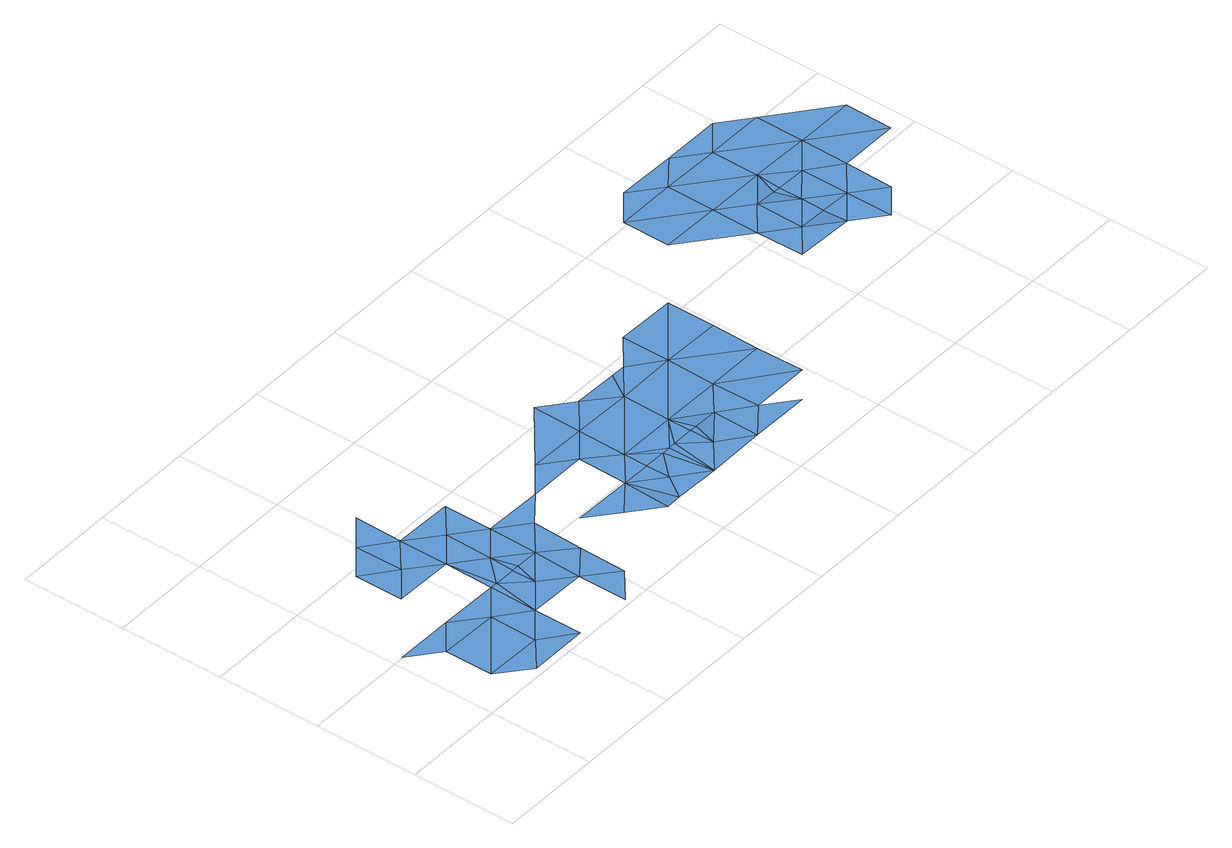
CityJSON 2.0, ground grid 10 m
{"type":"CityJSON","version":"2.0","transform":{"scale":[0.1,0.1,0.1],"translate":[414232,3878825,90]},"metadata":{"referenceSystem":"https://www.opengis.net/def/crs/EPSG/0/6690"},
"CityObjects":{
"waterbody1":{"type":"WaterBody","attributes":{"name":"吉井川水系加茂川・広戸川流域洪水浸水想定区域図（中小河川含む）（計画規模）","class":"1140","function":"1","RiverFloodingRiskAttribute.description":"1","RiverFloodingRiskAttribute.rank":"1","RiverFloodingRiskAttribute.adminType":"2","RiverFloodingRiskAttribute.scale":"1"},"geometry":[{"type":"MultiSurface","lod":"1","boundaries":[[[0,1,2]],[[2,1,3]],[[2,3,4]],[[5,2,4]],[[6,5,4]],[[6,7,5]],[[7,8,5]],[[7,9,8]],[[5,0,2]],[[8,0,5]],[[10,11,12]],[[11,13,12]],[[14,6,4]],[[15,14,4]],[[15,4,16]],[[16,17,18]],[[19,20,21]],[[20,22,21]],[[22,20,23]],[[23,20,24]],[[23,24,25]],[[26,27,28]],[[28,27,29]],[[27,30,29]],[[27,31,30]],[[31,32,30]],[[32,33,34]],[[35,33,32]],[[31,35,32]],[[35,31,27]],[[36,35,27]],[[26,36,27]],[[37,36,26]],[[37,38,36]],[[39,38,37]],[[40,39,37]],[[41,40,37]],[[40,42,39]],[[43,44,45]],[[45,44,46]],[[45,46,47]],[[38,45,47]],[[33,38,47]],[[48,38,33]],[[49,38,48]],[[49,48,35]],[[33,47,34]],[[47,50,34]],[[43,45,39]],[[42,43,39]],[[39,45,38]],[[38,49,36]],[[36,49,35]],[[48,33,35]],[[32,34,51]],[[52,53,54]],[[53,55,54]],[[55,56,54]],[[56,57,54]],[[56,58,57]],[[59,10,60]],[[60,61,62]],[[60,63,61]],[[12,63,60]],[[61,63,64]],[[61,64,65]],[[64,66,65]],[[65,66,67]],[[64,68,66]],[[66,16,69]],[[66,15,16]],[[68,15,66]],[[68,70,15]],[[14,70,64]],[[70,68,64]],[[63,14,64]],[[63,6,14]],[[62,61,65]],[[71,72,73]],[[72,74,73]],[[74,19,73]],[[71,73,57]],[[73,21,57]],[[57,21,75]],[[21,76,75]],[[76,21,77]],[[76,77,25]],[[78,76,25]],[[79,78,25]],[[80,78,79]],[[81,80,79]],[[82,81,79]],[[82,79,83]],[[84,82,83]],[[85,82,84]],[[85,84,86]],[[87,85,86]],[[54,85,87]],[[54,75,85]],[[75,82,85]],[[75,81,82]],[[80,81,75]],[[78,80,75]],[[76,78,75]],[[58,71,57]],[[57,75,54]],[[52,54,87]],[[30,32,51]],[[88,37,26]],[[41,37,88]],[[84,83,89]],[[79,25,83]],[[77,23,25]],[[20,90,24]],[[20,91,90]],[[77,22,23]],[[21,22,77]],[[73,19,21]],[[74,92,19]],[[65,67,92]],[[67,66,69]],[[93,91,20]],[[16,18,69]],[[70,14,15]],[[12,13,63]],[[10,12,60]],[[47,46,50]]]}]}
},
"vertices":[
[38,31,2],[66,7,2],[94,30,2],[123,7,2],[123,53,2],[95,76,2],[124,99,2],[67,100,2],[38,77,2],[10,100,2],[96,215,3],[67,192,3],[96,169,3],[67,146,3],[131,99,2],[152,76,2],[180,53,1],[180,6,1],[208,29,1],[295,144,3],[295,97,2],[323,120,2],[323,97,2],[323,74,2],[308,52,2],[352,51,2],[723,209,3],[695,186,2],[723,163,2],[694,140,3],[666,163,3],[666,187,2],[637,187,3],[638,233,3],[609,210,3],[666,210,2],[695,232,2],[724,255,3],[667,256,3],[667,302,3],[724,302,3],[781,255,3],[696,325,3],[639,325,3],[582,326,3],[610,303,3],[553,303,3],[610,256,3],[659,233,2],[666,233,2],[553,257,3],[609,164,4],[495,165,3],[495,211,3],[438,166,3],[438,212,3],[409,189,3],[381,166,2],[395,189,3],[125,238,3],[124,192,3],[153,168,3],[181,191,3],[124,145,3],[152,122,3],[181,145,3],[181,99,2],[209,122,3],[159,99,2],[209,75,1],[152,99,2],[352,190,3],[324,213,3],[324,167,2],[267,167,3],[380,120,2],[352,97,2],[344,97,2],[359,97,2],[380,74,2],[380,97,2],[387,97,2],[409,96,3],[408,51,3],[437,73,4],[437,119,3],[494,73,4],[494,119,3],[780,209,3],[465,50,4],[294,52,1],[266,75,1],[238,144,3],[238,98,2]
]}
